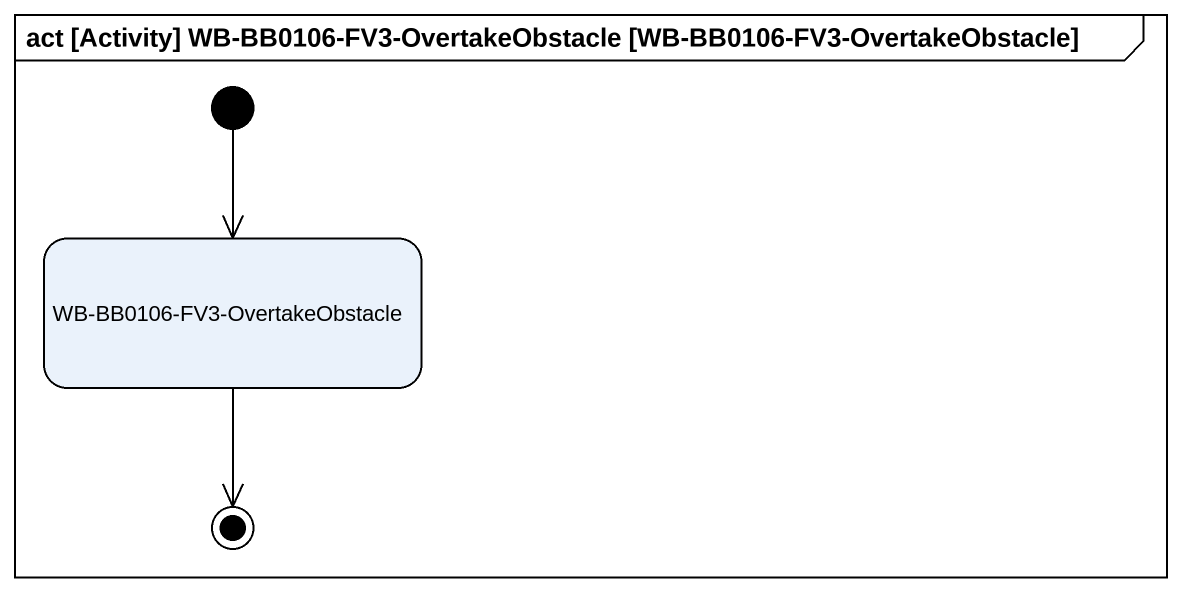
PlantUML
@startuml
mainframe act [Activity] WB-BB0106-FV3-OvertakeObstacle [WB-BB0106-FV3-OvertakeObstacle]
hide empty description
state "WB-BB0106-FV3-OvertakeObstacle" as WB_BB0106_FV3
[*] --> WB_BB0106_FV3
WB_BB0106_FV3 --> [*]
@enduml
